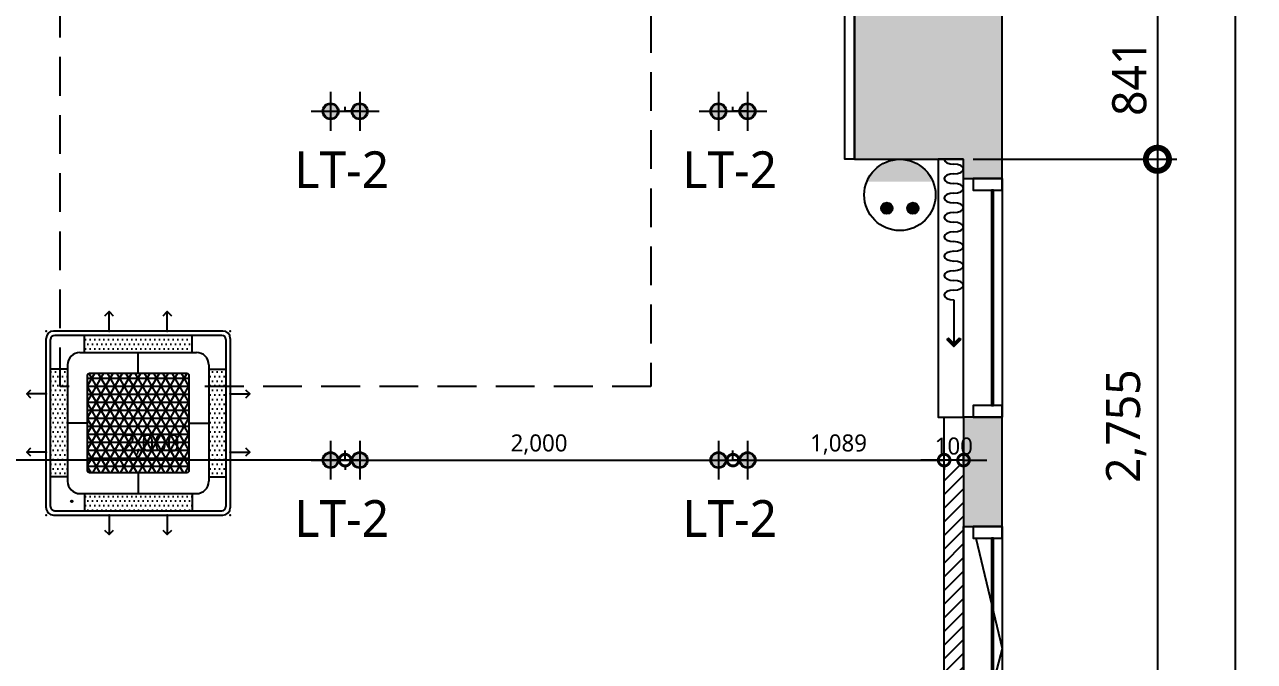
# Model space of a CAD drawing. Extents: x 11477420 to 23072185, y -28506554 to -14238804.
# Drawn here: x 11533032 to 11539374, y -14275636 to -14272349 of the extents above; entities that cross this region are included whole.
import ezdxf
from ezdxf.enums import TextEntityAlignment as Align

# ---------------------------------------------------------------- set-up
doc = ezdxf.new("R2010")
doc.units = 0
doc.header["$LTSCALE"] = 50
doc.header["$MEASUREMENT"] = 0
doc.linetypes.add('DH-HID2', pattern=[1.2000000000000002, 0.8, -0.4])
doc.layers.get('0').update_dxf_attribs({"linetype": 'CONTINUOUS'})
doc.layers.get('DEFPOINTS').update_dxf_attribs({"linetype": 'CONTINUOUS'})
for name, color, linetype in [('01. F-소품', 3, 'CONTINUOUS'), ('06-LIGHT', 4, 'CONTINUOUS'), ('07-DIM WAL', 5, 'CONTINUOUS'), ('1.천장.벽체선(내벽)', 3, 'CONTINUOUS'), ('2.글자선', 60, 'CONTINUOUS'), ('2CONTINUOUS', 2, 'CONTINUOUS'), ('8.패턴선', 8, 'CONTINUOUS'), ('C-WIN', 4, 'CONTINUOUS'), ('DVM_INDOOR', 7, 'CONTINUOUS'), ('DVM_UNIT_BP', 7, 'CONTINUOUS'), ('DVM_UNIT_DP', 4, 'CONTINUOUS'), ('DVM_UNIT_LP', 3, 'CONTINUOUS'), ('FU-FURM', 251, 'DH-HID2'), ('Layer2', 51, 'CONTINUOUS'), ('설비', 7, 'CONTINUOUS')]:
    doc.layers.add(name, color=color, linetype=linetype)
doc.styles.add('DAWIN', font='NanumSquareR.ttf')
doc.styles.add('맑은 고딕', font='malgun.ttf')
doc.dimstyles.new('40', dxfattribs={"dimscale": 40, "dimtxt": 2.2, "dimasz": 3, "dimexe": 1.25, "dimexo": 0.625, "dimtad": 1, "dimdec": 0, "dimzin": 0, "dimdsep": 46, "dimlunit": 6, "dimtxsty": 'DAWIN', "dimblk1": 'DOTSMALL', "dimblk2": 'DOTSMALL', "dimsah": 1, "dimcen": 0.001, "dimclrd": 1, "dimclre": 1, "dimclrt": 3, "dimadec": 0, "dimazin": 0, "dimtfac": 1, "dimtdec": 0, "dimtix": 1, "dimtmove": 2, "dimatfit": 3, "dimldrblk": 'DOTSMALL', "dimfxl": 0, "dimtolj": 1, "dimtzin": 0, "dimarcsym": 0})
doc.dimstyles.new('80', dxfattribs={"dimscale": 80, "dimtxt": 2.2, "dimasz": 3, "dimexe": 1.25, "dimexo": 0.625, "dimtad": 1, "dimdec": 0, "dimzin": 0, "dimdsep": 46, "dimlunit": 6, "dimtxsty": 'DAWIN', "dimblk1": 'DOTSMALL', "dimblk2": 'DOTSMALL', "dimsah": 1, "dimcen": 0.001, "dimclrd": 1, "dimclre": 1, "dimclrt": 3, "dimadec": 0, "dimazin": 0, "dimtfac": 1, "dimtdec": 0, "dimtix": 1, "dimtmove": 2, "dimatfit": 3, "dimldrblk": 'DOTSMALL', "dimfxl": 0, "dimtolj": 1, "dimtzin": 0, "dimarcsym": 0})

# ---------------------------------------------------------------- blocks, each defined once
blk = doc.blocks.new('flooor')
at = {"layer": '8.패턴선', "ltscale": 30}
h = blk.add_hatch(color=256, dxfattribs=at)
h.dxf.hatch_style = 1
h.paths.add_polyline_path([(11507656.7974163, -14172891.8045588), (11491856.7974163, -14172891.8045588), (11491856.7974163, -14188496.8045588), (11492056.79741629, -14188496.8045588), (11492056.7974163, -14187881.8045588), (11492216.7974163, -14187881.8045588), (11492216.7974163, -14187096.8045588), (11492056.7974163, -14187096.8045588), (11492056.7974163, -14177741.8045588), (11494956.7974163, -14177741.8045588), (11494956.7974163, -14177541.8045588), (11492056.7974163, -14177541.8045588), (11492056.7974163, -14173091.8045588), (11494756.7974163, -14173091.8045588), (11494756.79741629, -14176541.8045588), (11494956.79741629, -14176541.8045588), (11494956.7974163, -14173091.8045588), (11500056.79741629, -14173091.8045588), (11500056.7974163, -14176141.8045588), (11500256.7974163, -14176141.8045588), (11500256.79741629, -14173091.8045588), (11503456.79741629, -14173091.8045588), (11503456.7974163, -14176141.8045588), (11503656.7974163, -14176141.8045588), (11503656.7974163, -14175391.8045588), (11504256.7974163, -14175391.80455879), (11504256.7974163, -14175302.32121792), (11504246.7974163, -14175302.32121792), (11504246.7974163, -14175262.32121792), (11504256.7974163, -14175191.8045588), (11503656.79741629, -14175191.8045588), (11503656.7974163, -14173091.8045588), (11505856.7974163, -14173091.8045588), (11505856.7974163, -14175191.8045588), (11505256.7974163, -14175191.8045588), (11505256.7974163, -14175262.32121792), (11505266.7974163, -14175262.32121792), (11505266.7974163, -14175316.8045588), (11505256.7974163, -14175316.8045588), (11505256.7974163, -14175391.8045588), (11506056.79741629, -14175391.8045588), (11506056.7974163, -14174691.8045588), (11509204.79741629, -14174691.8045588), (11509204.79741629, -14174491.8045588), (11506056.7974163, -14174491.8045588), (11506056.7974163, -14173091.8045588), (11507656.7974163, -14173091.8045588)])
h.paths.add_polyline_path([(11499856.7974163, -14177741.8045588), (11504356.7974163, -14177741.8045588), (11504356.7974163, -14177541.8045588), (11499106.7974163, -14177541.8045588), (11499106.7974163, -14177566.8045588), (11499106.7974163, -14177716.8045588), (11499106.7974163, -14177741.8045588), (11499106.7974163, -14177991.8045588), (11499856.7974163, -14177991.8045588)], flags=17)
h.paths.add_polyline_path([(11506056.79741629, -14177541.8045588), (11505856.79741629, -14177541.8045588), (11505356.7974163, -14177541.8045588), (11505356.7974163, -14177741.8045588), (11505356.7974163, -14177941.8045588), (11506056.7974163, -14177941.8045588)], flags=17)
h.paths.add_polyline_path([(11512534.7974163, -14172891.8045588), (11511656.7974163, -14172891.8045588), (11511656.7974163, -14173091.8045588), (11511656.7974163, -14173691.8045588), (11512334.7974163, -14173691.8045588), (11512334.7974163, -14174491.8045588), (11511854.79741629, -14174491.8045588), (11511854.79741629, -14174691.8045588), (11512334.7974163, -14174691.8045588), (11512334.7974163, -14174791.8045588), (11512534.7974163, -14174791.8045588)])
h.paths.add_polyline_path([(11512534.7974163, -14175641.8045588), (11512384.79741628, -14175641.8045588), (11512334.7974163, -14175641.8045588), (11512334.79741629, -14176391.8045588), (11512534.7974163, -14176391.8045588)])
h.paths.add_polyline_path([(11512534.7974163, -14176941.8045588), (11512384.7974163, -14176941.8045588), (11512334.79741629, -14176941.8045588), (11512334.7974163, -14177100.8045588), (11511772.7974163, -14177100.8045588), (11511772.7974163, -14177941.8045588), (11512334.7974163, -14177941.8045588), (11512334.7974163, -14178041.8045588), (11512534.7974163, -14178041.8045588)])
h.paths.add_polyline_path([(11512534.7974163, -14179271.8045588), (11512384.7974163, -14179271.8045588), (11512334.7974163, -14179271.8045588), (11512334.7974163, -14179836.8045588), (11512534.7974163, -14179836.8045588)])
h.paths.add_polyline_path([(11512256.7974163, -14184446.8045588), (11511656.7974163, -14184446.8045588), (11511656.7974163, -14185146.8045588), (11512256.7974163, -14185146.8045588)])
h.paths.add_polyline_path([(11507213.7974163, -14187066.8045588), (11506733.7974163, -14187066.8045588), (11506733.7974163, -14187846.8045588), (11507213.7974163, -14187846.8045588)], flags=17)
h.paths.add_polyline_path([(11499706.7974163, -14186781.8045588), (11499221.7974163, -14186781.8045588), (11499221.7974163, -14187556.8045588), (11499706.7974163, -14187556.8045588)], flags=17)
at = {"ltscale": 30}
blk.add_lwpolyline([(11512398.7974163, -14179896.8045588), (11512534.7974163, -14180466.8045588), (11512384.7974163, -14181036.8045588)], dxfattribs=at)
at = {"layer": '2CONTINUOUS', "ltscale": 30}
for p, q in [((11512534.7974163, -14178041.8045588), (11512534.7974163, -14176941.8045588)), ((11511772.7974163, -14177941.8045588), (11511772.7974163, -14177100.8045588)), ((11511772.7974163, -14177941.8045588), (11512334.7974163, -14177941.8045588)), ((11512334.7974163, -14178041.8045588), (11512334.7974163, -14177941.8045588)), ((11512334.7974163, -14178041.8045588), (11512534.7974163, -14178041.8045588))]:
    blk.add_line(p, q, dxfattribs=at)
blk.add_lwpolyline([(11512534.7974163, -14179271.8045588), (11512334.7974163, -14179271.8045588), (11512334.7974163, -14179836.8045588), (11512534.7974163, -14179836.8045588)], close=True, dxfattribs=at)
at = {"layer": 'C-WIN', "ltscale": 30}
for p, q in [((11512334.7974163, -14179271.8045588), (11512334.7974163, -14178041.8045588)), ((11512534.7974163, -14178041.8045588), (11512534.7974163, -14179271.8045588)), ((11512334.7974163, -14185255.38320256), (11512334.7974163, -14179836.8045588)), ((11512534.7974163, -14179836.8045588), (11512534.7974163, -14185338.22591504))]:
    blk.add_line(p, q, dxfattribs=at)
for points in [[(11512534.7974163, -14178101.8045588), (11512534.7974163, -14178041.8045588), (11512384.7974163, -14178041.8045588), (11512384.7974163, -14178101.8045588)], [(11512479.7974163, -14179211.8045588), (11512489.79741629, -14179211.8045588), (11512489.79741629, -14178101.8045588), (11512479.7974163, -14178101.8045588)], [(11512534.7974163, -14179271.8045588), (11512534.7974163, -14179211.8045588), (11512384.7974163, -14179211.8045588), (11512384.7974163, -14179271.8045588)], [(11512534.7974163, -14179896.8045588), (11512534.7974163, -14179836.8045588), (11512384.7974163, -14179836.8045588), (11512384.7974163, -14179896.8045588)], [(11512479.79741632, -14181036.8045588), (11512489.79741631, -14181036.8045588), (11512489.79741631, -14179896.8045588), (11512479.79741632, -14179896.8045588)]]:
    blk.add_lwpolyline(points, close=True, dxfattribs=at)
blk = doc.blocks.new('flooor2')
at = {"layer": '01. F-소품'}
blk.add_hatch(color=8, dxfattribs=at).paths.add_polyline_path([(11537795.78150921, -14273967.55735177), (11537788.7104414, -14273974.62841958), (11537824.06578046, -14274009.98375864), (11537859.42111952, -14273974.62841958), (11537852.35005171, -14273967.55735177), (11537824.06578046, -14273995.84162302)])
at = {"layer": '1.천장.벽체선(내벽)', "ltscale": 30}
h = blk.add_hatch(dxfattribs=at)
h.set_pattern_fill('_USER', color=256, scale=50, angle=45, pattern_type=0)
h.set_pattern_definition([(45, (-5.587935447692871e-09, -23657), (-35.35533905932738, 35.35533905932738), [])])
h.paths.add_polyline_path([(11537774.06578046, -14274621.4450068), (11537874.06578046, -14274621.4450068), (11537874.06578046, -14277646.4450068), (11537774.06578046, -14277646.4450068)])
at = {"layer": '01. F-소품', "color": 8}
for p, q in [((11537824.06578046, -14273769.4450068), (11537824.06578046, -14273995.84162302)), ((11537795.78150921, -14273967.55735177), (11537788.7104414, -14273974.62841958)), ((11537852.35005171, -14273967.55735177), (11537859.42111952, -14273974.62841958))]:
    blk.add_line(p, q, dxfattribs=at)
for points in [[(11537859.42111952, -14273974.62841958), (11537824.06578046, -14274009.98375864), (11537788.7104414, -14273974.62841958)], [(11537852.35005171, -14273967.55735177), (11537824.06578046, -14273995.84162302), (11537795.78150921, -14273967.55735177)]]:
    blk.add_lwpolyline(points, dxfattribs=at)
for centre, start_param, end_param in [((11537824.06578046, -14273044.4450068), 6.283185307179586, 7.853981633974483), ((11537824.06578046, -14273144.4450068), 4.71238898038469, 7.853981633974483), ((11537824.06578046, -14273094.4450068), 1.570796326794897, 4.71238898038469), ((11537824.06578046, -14273194.4450068), 1.570796326794897, 4.71238898038469), ((11537824.06578046, -14273244.4450068), 4.71238898038469, 7.853981633974483), ((11537824.06578046, -14273344.4450068), 4.71238898038469, 7.853981633974483), ((11537824.06578046, -14273294.4450068), 1.570796326794897, 4.71238898038469), ((11537824.06578046, -14273394.4450068), 1.570796326794897, 4.71238898038469), ((11537824.06578046, -14273444.4450068), 4.71238898038469, 7.853981633974483), ((11537824.06578046, -14273494.4450068), 1.570796326794897, 4.71238898038469), ((11537824.06578046, -14273544.4450068), 4.71238898038469, 7.853981633974483), ((11537824.06578046, -14273594.4450068), 1.570796326794897, 4.71238898038469), ((11537824.06578046, -14273644.4450068), 4.71238898038469, 7.853981633974483), ((11537824.06578046, -14273694.4450068), 1.570796326794897, 4.71238898038469), ((11537824.06578046, -14273744.4450068), 4.71238898038469, 7.853981633974483)]:
    blk.add_ellipse(centre, major_axis=(-50, 1.416384724411995e-14), ratio=0.5, start_param=start_param, end_param=end_param, dxfattribs=at)
at = {"layer": '06-LIGHT', "color": 8}
for p, q in [((11537874.06578046, -14273044.4450068), (11537744.06578046, -14273044.4450068)), ((11537744.06578046, -14273044.4450068), (11537744.06578046, -14274374.4450068)), ((11537874.06578041, -14274374.4450068), (11537874.06578041, -14273044.4450068)), ((11537744.06578046, -14274374.4450068), (11537874.06578041, -14274374.4450068))]:
    blk.add_line(p, q, dxfattribs=at)
at = {"layer": '1.천장.벽체선(내벽)', "ltscale": 30}
for points in [[(11537262.06578046, -14272203.4450068), (11537312.06578046, -14272203.4450068), (11537312.06578046, -14273044.4450068), (11537262.06578046, -14273044.4450068)], [(11537774.06578046, -14274374.4450068), (11537874.06578046, -14274374.4450068), (11537874.06578046, -14277399.4450068), (11537774.06578046, -14277399.4450068)]]:
    blk.add_lwpolyline(points, close=True, dxfattribs=at)
at = {"layer": 'FU-FURM', "color": 8, "ltscale": 5}
for p, q in [((11533216.06578046, -14274216.4450068), (11533216.06578046, -14271394.44500679)), ((11536262.06578046, -14271394.44500679), (11536262.06578046, -14274216.4450068)), ((11536262.06578046, -14274216.4450068), (11533216.06578046, -14274216.4450068))]:
    blk.add_line(p, q, dxfattribs=at)
blk.add_blockref('flooor', (25539.2683641687, -95102.64044799656))
blk = doc.blocks.new('_DOTSMALL')
at = {"color": 0, "linetype": 'ByBlock', "const_width": 0.5}
blk.add_lwpolyline([(-0.0625, 0, 1), (0.0625, 0, 1)], format="xyb", close=True, dxfattribs=at)
blk = doc.blocks.new('*D207')
at = {"layer": '07-DIM WAL', "color": 1, "lineweight": -2, "ltscale": 30}
for p, q in [((11534685.06578046, -14274571.94500904), (11534685.06578046, -14274546.94500681)), ((11536685.06577998, -14274571.94500681), (11536685.06577998, -14274546.94500681)), ((11534685.06578046, -14274596.94500681), (11536685.06577998, -14274596.94500681))]:
    blk.add_line(p, q, dxfattribs=at)
at = {"layer": 'DEFPOINTS', "color": 0, "ltscale": 30}
for p in [(11534685.06578046, -14274596.94500904), (11536685.06577998, -14274596.94500681), (11536685.06577998, -14274596.94500681)]:
    blk.add_point(p, dxfattribs=at)
at = {"layer": '07-DIM WAL', "color": 1, "lineweight": -2, "ltscale": 30, "xscale": 120, "yscale": 120, "zscale": 120, "rotation": 180}
blk.add_blockref('_DOTSMALL', (11534685.06578046, -14274596.94500681), dxfattribs=at)
at = {"layer": '07-DIM WAL', "color": 1, "lineweight": -2, "ltscale": 30, "xscale": 120, "yscale": 120, "zscale": 120}
blk.add_blockref('_DOTSMALL', (11536685.06577998, -14274596.94500681), dxfattribs=at)
at = {"layer": '07-DIM WAL', "color": 3, "ltscale": 30, "insert": (11535685.06578022, -14274516.16946724), "char_height": 88, "attachment_point": 5, "style": 'DAWIN'}
blk.add_mtext('\\A1;2,000', dxfattribs=at)
blk = doc.blocks.new('*D208')
at = {"layer": '07-DIM WAL', "color": 1, "lineweight": -2, "ltscale": 30}
for p, q in [((11536685.06577998, -14274571.94500681), (11536685.06577998, -14274546.9450068)), ((11536685.06577998, -14274596.9450068), (11537774.06578046, -14274596.9450068)), ((11537774.06578046, -14274619.42532401), (11537774.06578046, -14274646.9450068))]:
    blk.add_line(p, q, dxfattribs=at)
at = {"layer": 'DEFPOINTS', "color": 0, "ltscale": 30}
for p in [(11536685.06577998, -14274596.94500681), (11537774.06578046, -14274594.42532401), (11537774.06578046, -14274596.9450068)]:
    blk.add_point(p, dxfattribs=at)
at = {"layer": '07-DIM WAL', "color": 1, "lineweight": -2, "ltscale": 30, "xscale": 120, "yscale": 120, "zscale": 120, "rotation": 180}
blk.add_blockref('_DOTSMALL', (11536685.06577998, -14274596.9450068), dxfattribs=at)
at = {"layer": '07-DIM WAL', "color": 1, "lineweight": -2, "ltscale": 30, "xscale": 120, "yscale": 120, "zscale": 120}
blk.add_blockref('_DOTSMALL', (11537774.06578046, -14274596.9450068), dxfattribs=at)
at = {"layer": '07-DIM WAL', "color": 3, "ltscale": 30, "insert": (11537229.56578022, -14274516.16946723), "char_height": 88, "attachment_point": 5, "style": 'DAWIN'}
blk.add_mtext('\\A1;1,089', dxfattribs=at)
blk = doc.blocks.new('*D209')
at = {"layer": '07-DIM WAL', "color": 1, "lineweight": -2, "ltscale": 30}
for p, q in [((11534685.06578046, -14274596.94500903), (11532685.06578046, -14274596.94500903)), ((11532685.06578046, -14274621.94500903), (11532685.06578046, -14274646.94500903)), ((11534685.06578046, -14274621.94500903), (11534685.06578046, -14274646.94500903))]:
    blk.add_line(p, q, dxfattribs=at)
at = {"layer": 'DEFPOINTS', "color": 0, "ltscale": 30}
for p in [(11532685.06578046, -14274596.94500903), (11532685.06578046, -14274596.94500903), (11534685.06578046, -14274596.94500903)]:
    blk.add_point(p, dxfattribs=at)
at = {"layer": '07-DIM WAL', "color": 1, "lineweight": -2, "ltscale": 30, "xscale": 120, "yscale": 120, "zscale": 120, "rotation": 180}
blk.add_blockref('_DOTSMALL', (11532685.06578046, -14274596.94500903), dxfattribs=at)
at = {"layer": '07-DIM WAL', "color": 1, "lineweight": -2, "ltscale": 30, "xscale": 120, "yscale": 120, "zscale": 120}
blk.add_blockref('_DOTSMALL', (11534685.06578046, -14274596.94500903), dxfattribs=at)
at = {"layer": '07-DIM WAL', "color": 3, "ltscale": 30, "insert": (11533685.06578046, -14274516.16946947), "char_height": 88, "attachment_point": 5, "style": 'DAWIN'}
blk.add_mtext('\\A1;2,000', dxfattribs=at)
blk = doc.blocks.new('HEY')
at = {"linetype": 'Continuous'}
h = blk.add_hatch(color=4, dxfattribs=at)
h.dxf.hatch_style = 1
edge = h.paths.add_edge_path()
edge.add_arc((66128.45685526496, 14191.75584110821), 37.5, 0, 360)
edge = h.paths.add_edge_path()
edge.add_arc((66128.45685526496, 14041.75584110821), 37.5, 0, 360)
at = {"color": 1, "linetype": 'Continuous'}
for p, q in [((66128.45685526496, 14291.75584110891), (66128.45685526496, 14091.75584110752)), ((66228.45685526589, 14191.75584110821), (66028.45685526403, 14191.75584110821)), ((66128.45685526496, 14141.75584110891), (66128.45685526496, 13941.75584110752)), ((66228.45685526589, 14041.75584110821), (66028.45685526403, 14041.75584110821))]:
    blk.add_line(p, q, dxfattribs=at)
blk.add_lwpolyline([(66128.45685526496, 14191.75584110821), (66128.45685526496, 14041.75584110821), (66128.45685526496, 14116.75584110821), (66151.21933196485, 14116.75584110821)], dxfattribs=at)
at = {"color": 4, "linetype": 'Continuous'}
for centre, radius in [((66128.45685526496, 14191.75584110821), 41.5), ((66128.45685526496, 14191.75584110821), 37.5), ((66128.45685526496, 14041.75584110821), 41.5), ((66128.45685526496, 14041.75584110821), 37.5)]:
    blk.add_circle(centre, radius, dxfattribs=at)
blk = doc.blocks.new('*D297')
at = {"layer": '07-DIM WAL', "color": 1, "lineweight": -2, "ltscale": 30}
for p, q in [((11537924.06578052, -14272203.44500681), (11538974.06578054, -14272203.44500681)), ((11538874.06578054, -14272203.44500681), (11538874.06578054, -14273044.4450068)), ((11537924.06578052, -14273044.4450068), (11538974.06578054, -14273044.4450068))]:
    blk.add_line(p, q, dxfattribs=at)
at = {"layer": 'DEFPOINTS', "color": 0, "ltscale": 30}
for p in [(11537874.06578052, -14272203.44500681), (11537874.06578052, -14273044.4450068), (11538874.06578054, -14273044.4450068)]:
    blk.add_point(p, dxfattribs=at)
at = {"layer": '07-DIM WAL', "color": 1, "lineweight": -2, "ltscale": 30, "xscale": 240, "yscale": 240, "zscale": 240}
for p, rotation in [((11538874.06578054, -14272203.44500681), 90), ((11538874.06578054, -14273044.4450068), 270)]:
    blk.add_blockref('_DOTSMALL', p, dxfattribs=dict(at, rotation=rotation))
at = {"layer": '07-DIM WAL', "color": 3, "ltscale": 30, "insert": (11538729.98808269, -14272623.9450068), "char_height": 176, "attachment_point": 5, "rotation": 90, "style": 'DAWIN'}
blk.add_mtext('\\A1;841', dxfattribs=at)
blk = doc.blocks.new('*D313')
at = {"layer": '07-DIM WAL', "color": 1, "lineweight": -2, "ltscale": 30}
for p, q in [((11537924.06578053, -14269794.4450068), (11539374.06578054, -14269794.4450068)), ((11539274.06578054, -14269794.4450068), (11539274.06578054, -14283399.4450068)), ((11537924.06578053, -14283399.4450068), (11539374.06578054, -14283399.4450068))]:
    blk.add_line(p, q, dxfattribs=at)
at = {"layer": 'DEFPOINTS', "color": 0, "ltscale": 30}
for p in [(11537874.06578053, -14269794.4450068), (11537874.06578053, -14283399.4450068), (11539274.06578054, -14283399.4450068)]:
    blk.add_point(p, dxfattribs=at)
at = {"layer": '07-DIM WAL', "color": 1, "lineweight": -2, "ltscale": 30, "xscale": 240, "yscale": 240, "zscale": 240}
for p, rotation in [((11539274.06578054, -14269794.4450068), 90), ((11539274.06578054, -14283399.4450068), 270)]:
    blk.add_blockref('_DOTSMALL', p, dxfattribs=dict(at, rotation=rotation))
at = {"layer": '07-DIM WAL', "color": 3, "ltscale": 30, "insert": (11539112.51470139, -14276596.9450068), "char_height": 176, "attachment_point": 5, "rotation": 90, "style": 'DAWIN'}
blk.add_mtext('\\A1;13,605', dxfattribs=at)
blk = doc.blocks.new('*D322')
at = {"layer": '07-DIM WAL', "color": 1, "lineweight": -2, "ltscale": 30}
for p, q in [((11537924.06578052, -14273044.4450068), (11538974.06578053, -14273044.4450068)), ((11538874.06578053, -14273044.4450068), (11538874.06578053, -14275798.99132366)), ((11537824.07401433, -14275798.99132366), (11538974.06578053, -14275798.99132366))]:
    blk.add_line(p, q, dxfattribs=at)
at = {"layer": 'DEFPOINTS', "color": 0, "ltscale": 30}
for p in [(11537874.06578052, -14273044.4450068), (11537774.07401433, -14275798.99132366), (11538874.06578053, -14275798.99132366)]:
    blk.add_point(p, dxfattribs=at)
at = {"layer": '07-DIM WAL', "color": 1, "lineweight": -2, "ltscale": 30, "xscale": 240, "yscale": 240, "zscale": 240}
for p, rotation in [((11538874.06578053, -14273044.4450068), 90), ((11538874.06578053, -14275798.99132366), 270)]:
    blk.add_blockref('_DOTSMALL', p, dxfattribs=dict(at, rotation=rotation))
at = {"layer": '07-DIM WAL', "color": 3, "ltscale": 30, "insert": (11538712.51470139, -14274421.71816523), "char_height": 176, "attachment_point": 5, "rotation": 90, "style": 'DAWIN'}
blk.add_mtext('\\A1;2,755', dxfattribs=at)
blk = doc.blocks.new('egoo')
at = {"layer": 'Layer2'}
h = blk.add_hatch(color=140, dxfattribs=at)
edge = h.paths.add_edge_path()
edge.add_arc((1015645.316358872, 443433.7452433793), 22.2944076163778, 0, 360)
h = blk.add_hatch(color=140, dxfattribs=at)
edge = h.paths.add_edge_path()
edge.add_arc((1015747.655630637, 443433.7452401983), 22.2944076163778, 0, 360)
h = blk.add_hatch(color=140, dxfattribs=at)
edge = h.paths.add_edge_path()
edge.add_line((1015826.330340307, 443329.111627974), (1015566.641642698, 443329.1116360459))
edge.add_ellipse((1015696.485993129, 443381.4608855267), major_axis=(98.99495057509459, 98.9949444209962), ratio=1, start_angle=156.9577785224105, end_angle=293.0422214775893)
at = {"layer": 'Layer2', "color": 140}
for centre, radius in [((1015696.485993129, 443381.460885526), 139.9999973581115), ((1015645.316358872, 443433.7452433793), 22.2944076163778), ((1015747.655630637, 443433.7452401983), 22.2944076163778)]:
    blk.add_circle(centre, radius, dxfattribs=at)
blk = doc.blocks.new('DVM_DP_VEC')
at = {"layer": 'DVM_UNIT_DP', "color": 0}
blk.add_line((0, 0), (100, 0), dxfattribs=at)
blk.add_lwpolyline([(78.78679656440357, 21.21320343559637), (100, 0), (78.78679656440357, -21.21320343559637)], dxfattribs=at)
blk.add_point((0, 0), dxfattribs=at)
blk = doc.blocks.new('DVM_LP_VEC')
at = {"layer": 'DVM_UNIT_LP', "color": 0}
blk.add_line((0, 0), (100, 0), dxfattribs=at)
blk.add_lwpolyline([(78.78679656440357, 21.21320343559637), (100, 0), (78.78679656440357, -21.21320343559637)], dxfattribs=at)
blk.add_point((0, 0), dxfattribs=at)
blk = doc.blocks.new('DVM_ID_CST_WF4W_840X246X840_T')
at = {"layer": 'DVM_INDOOR'}
h = blk.add_hatch(dxfattribs=at)
h.set_pattern_fill('DOTS', color=0, scale=15)
h.set_pattern_definition([(0, (0, 0), (11.90625, 23.8125), [0, -23.8125])])
h.paths.add_polyline_path([(-363.9913214610912, 276.7387997253788), (-452.2821236932635, 276.7387997253787), (-452.2821236932635, -278.0882596767043), (-363.9295776869899, -278.0882596767044)])
h.paths.add_polyline_path([(277.4875057097763, 451.6814269191617), (-277.3435554830899, 451.6814269191617), (-277.34355548309, 363.38911859244), (277.4875057097763, 363.3891185924401)])
h.paths.add_polyline_path([(452.42607391995, 276.7387997253787), (364.1981993359743, 276.7387997253787), (364.136378861799, -278.0882596767044), (452.4260739199499, -278.0882596767043)])
h.paths.add_polyline_path([(277.4834824804598, -364.7385785458553), (-277.3435554830899, -364.7385785458551), (-277.3435554830899, -453.030886872576), (277.4834824804598, -453.0308868725759)])
h = blk.add_hatch(dxfattribs=at)
h.set_pattern_fill('NET3', color=0, scale=13)
h.set_pattern_definition([(0, (0, 0), (0, 41.275), []), (59.99999999999999, (0, 0), (-35.7451985412027, 20.6375), []), (120, (0, 0), (-35.7451985412027, -20.63749999999999), [])])
h.paths.add_polyline_path([(261.2765116632472, 246.0862577089958, 0.4142135623730951), (251.2765116632471, 256.0862577089958), (-251.1365846658946, 256.0862577089959, 0.4142135623730951), (-261.1365846658946, 246.0862577089959), (-261.1365846658946, -247.4357176624109, 0.4142135623730951), (-251.1365846658946, -257.4357176624109), (251.2765116632472, -257.435717662411, 0.4142135623730951), (261.2765116632472, -247.435717662411)])
at = {"layer": 'DVM_INDOOR', "color": 0}
for p, q in [((437.070080349481, 474.3253868761433), (-436.9301533521289, 474.3253868761433)), ((430.42607391995, 451.6814269191617), (-430.2821236932635, 451.6814269191617)), ((-277.3435554830899, 363.3891185924401), (-277.3435554830899, 451.6814269191616)), ((277.4875057097764, 363.3891185924401), (277.4875057097764, 451.6814269191616)), ((-474.9301533521289, -437.6748468274689), (-474.9301533521289, 436.3253868761433)), ((-452.2821236932635, -431.0308868725761), (-452.2821236932635, 429.6814269191618)), ((452.4260739199499, 429.6814269191615), (452.4260739199499, -431.0308868725761)), ((475.070080349481, 436.3253868761435), (475.070080349481, -437.6748468274689)), ((-300.3938862155579, 363.3891185924401), (300.6007672759707, 363.3891185924401)), ((0.06996349867620211, 256.0862577089958), (0.1034405297400554, 363.3891185924401)), ((-363.9913214610911, 276.7387997253788), (-452.2821236932635, 276.7387997253787)), ((-363.9938858217375, 299.782040884275), (-363.9270117510618, -301.1456562540202)), ((364.2007668811713, 299.7820320921216), (364.1338097374042, -301.1456650461736)), ((364.1981993359744, 276.7387997253787), (452.4260739199498, 276.7387997253787)), ((-261.1365846658946, -0.6747299767075106), (-363.9604483006401, -0.6861727016087036)), ((261.2765116632472, -0.6747299767075674), (364.1672878214898, -0.6861943717160437)), ((-363.9295776869899, -278.0882596767043), (-452.2821236932635, -278.0882596767043)), ((0.06996349867628737, -257.435717662411), (0.06996349867628737, -364.7385785458553)), ((364.136378861799, -278.0882596767043), (452.4260739199498, -278.0882596767042)), ((-300.3270121448822, -364.7385785458553), (300.5338101322037, -364.7385785458553)), ((-277.3435554830899, -364.7385785458553), (-277.3435554830899, -453.0308868725761)), ((277.4834824804598, -364.7385785458553), (277.4834824804598, -453.030886872576)), ((-436.9301533521287, -475.6748468274688), (437.070080349481, -475.6748468274688)), ((-430.2821236932634, -453.0308868725761), (430.4260739199499, -453.0308868725761))]:
    blk.add_line(p, q, dxfattribs=at)
blk.add_lwpolyline([(-251.1365846658946, 256.0862577089959), (251.276511663247, 256.0862577089958, -0.414213562373095), (261.2765116632472, 246.0862577089958), (261.2765116632472, -247.435717662411, -0.414213562373095), (251.2765116632472, -257.435717662411), (-251.1365846658946, -257.4357176624109, -0.414213562373095), (-261.1365846658946, -247.4357176624109), (-261.1365846658946, 246.0862577089959, -0.414213562373095)], format="xyb", close=True, dxfattribs=at)
blk.add_circle((-342.5198852014717, -404.9323154055801), 4.242817642283626, dxfattribs=at)
for centre, radius, start, end in [((-436.9301533521289, 436.3253868761433), 38, 90, 180), ((-430.2821236932635, 429.6814269191617), 22, 90, 180), ((430.4260739199499, 429.6814269191615), 22, 0, 90), ((437.070080349481, 436.3253868761433), 38, 0, 90), ((-300.3938862155579, 299.7891185924401), 63.6, 90, 180.0063761447692), ((300.6007672759707, 299.78911859244), 63.6, 359.9936159345816, 90), ((-300.3270121448822, -301.1385785458551), 63.6, 180.0063761447692, 270), ((300.5338101322037, -301.1385785458552), 63.6, 270, 359.9936159345816), ((-436.9301533521289, -437.6748468274688), 38, 180, 270), ((-430.2821236932635, -431.0308868725761), 22, 180, 270), ((430.4260739199499, -431.0308868725761), 22, 270, 0), ((437.070080349481, -437.6748468274688), 38, 270, 0)]:
    blk.add_arc(centre, radius, start, end, dxfattribs=at)
at = {"layer": 'DVM_UNIT_BP'}
for p in [(-474.9301533521289, 474.3253868761433), (475.070080349481, 474.3253868761433), (-474.9301533521289, -475.6748468274689), (475.070080349481, -475.6748468274688)]:
    blk.add_point(p, dxfattribs=at)
at = {"layer": 'DVM_UNIT_DP'}
for p, rotation in [((-150.0700703541743, 474.3253868761433), 90), ((-474.9301533521289, -150.5526935809332), 180), ((149.9299296458255, -475.6748468274688), 270)]:
    blk.add_blockref('DVM_DP_VEC', p, dxfattribs=dict(at, rotation=rotation))
blk.add_blockref('DVM_DP_VEC', (475.0700803541758, 149.4473064190732), dxfattribs=at)
at = {"layer": 'DVM_UNIT_LP'}
for p, rotation in [((149.9299296458255, 474.3253868761433), 90), ((-474.9301533521289, 149.4473064190669), 180), ((-150.0700703541743, -475.6748468274687), 270)]:
    blk.add_blockref('DVM_LP_VEC', p, dxfattribs=dict(at, rotation=rotation))
blk.add_blockref('DVM_LP_VEC', (475.0700803541758, -150.5526935809268), dxfattribs=at)
blk = doc.blocks.new('*D376')
at = {"layer": '07-DIM WAL', "color": 1, "lineweight": -2, "ltscale": 10}
for p, q in [((11537774.06578046, -14274614.44500903), (11537774.06578046, -14274546.9450068)), ((11537874.06578046, -14274614.44500903), (11537874.06578046, -14274546.9450068)), ((11537774.06578046, -14274596.9450068), (11537654.06578046, -14274596.9450068)), ((11537874.06578046, -14274596.9450068), (11537774.06578046, -14274596.9450068)), ((11537874.06578046, -14274596.9450068), (11537994.06578046, -14274596.9450068))]:
    blk.add_line(p, q, dxfattribs=at)
at = {"layer": 'DEFPOINTS', "color": 0, "ltscale": 10}
for p in [(11537774.06578046, -14274596.9450068), (11537774.06578046, -14274639.44500903), (11537874.06578046, -14274639.44500903)]:
    blk.add_point(p, dxfattribs=at)
at = {"layer": '07-DIM WAL', "color": 1, "lineweight": -2, "ltscale": 10, "xscale": 120, "yscale": 120, "zscale": 120}
blk.add_blockref('_DOTSMALL', (11537774.06578046, -14274596.9450068), dxfattribs=at)
at = {"layer": '07-DIM WAL', "color": 1, "lineweight": -2, "ltscale": 10, "xscale": 120, "yscale": 120, "zscale": 120, "rotation": 180}
blk.add_blockref('_DOTSMALL', (11537874.06578046, -14274596.9450068), dxfattribs=at)
at = {"layer": '07-DIM WAL', "color": 3, "ltscale": 10, "insert": (11537824.06578046, -14274524.90615788), "char_height": 88, "attachment_point": 5, "style": 'DAWIN'}
blk.add_mtext('\\A1;100', dxfattribs=at)

msp = doc.modelspace()

# ---------------------------------------------------------------- linework, layer by layer
at = {"layer": '06-LIGHT'}
msp.add_lwpolyline([(11537874.06578052, -14273044.44500679), (11537744.06578052, -14273044.44500679), (11537744.06578052, -14274374.4450068), (11537874.06578046, -14274374.4450068), (11537874.06578046, -14273044.44500679)], dxfattribs=at)

# ---------------------------------------------------------------- block references
msp.add_blockref('flooor2', (0, 0))
at = {"layer": '06-LIGHT', "rotation": 90}
for p in [(11548801.82162109, -14338925.40186206), (11550801.82162109, -14338925.40186206), (11548801.82162109, -14340725.40186207), (11550801.82162109, -14340725.40186207)]:
    msp.add_blockref('HEY', p, dxfattribs=at)
at = {"layer": 'DVM_INDOOR', "color": 2, "rotation": 3.314209222509849e-08}
msp.add_blockref('DVM_ID_CST_WF4W_840X246X840_T', (11533618.00000156, -14274404.94202301), dxfattribs=at)
at = {"layer": '설비', "color": 140, "xscale": 1.314285739087145, "yscale": 1.314285739087145, "zscale": 1.314285739087145, "rotation": 180}
msp.add_blockref('egoo', (12872461.36306278, -13690498.51398932), dxfattribs=at)

# ---------------------------------------------------------------- texts
at = {"layer": '2.글자선', "color": 30, "style": '맑은 고딕'}
for p in [(11534423.30266375, -14273003.30606183), (11536423.30266375, -14273003.30606183), (11534423.30266375, -14274803.30606184), (11536423.30266375, -14274803.30606184)]:
    msp.add_text('LT-2', height=190.1384803898859, dxfattribs=at).set_placement(p, align=Align.TOP_LEFT)

# ---------------------------------------------------------------- dimensions: what is measured, and where the dimension line sits
at = {"layer": '07-DIM WAL', "ltscale": 30}
for base, p1, p2, picture, middle in [((11539274.06578054, -14283399.4450068), (11537874.06578052, -14269794.4450068), (11537874.06578053, -14283399.44500679), '*D313', (11539112.51470139, -14276596.9450068)), ((11538874.06578054, -14273044.4450068), (11537874.06578052, -14272203.4450068), (11537874.06578052, -14273044.44500679), '*D297', (11538729.98808269, -14272623.9450068)), ((11538874.06578053, -14275798.99132366), (11537874.06578052, -14273044.44500679), (11537774.07401433, -14275798.99132365), '*D322', (11538712.51470139, -14274421.71816523))]:
    dim = msp.add_linear_dim(base=base, p1=p1, p2=p2, angle=90, dimstyle='80', dxfattribs=at)
    dim.commit()
    dim.dimension.update_dxf_attribs({"geometry": picture, "text_midpoint": middle})
for base, p1, p2, picture, middle in [((11532685.06578046, -14274596.94500903), (11534685.06578046, -14274596.94500903), (11532685.06578046, -14274596.94500903), '*D209', (11533685.06578046, -14274516.16946947)), ((11536685.06577998, -14274596.94500681), (11534685.06578046, -14274596.94500904), (11536685.06577998, -14274596.94500681), '*D207', (11535685.06578022, -14274516.16946724)), ((11537774.06578046, -14274596.9450068), (11536685.06577998, -14274596.94500681), (11537774.06578046, -14274594.42532401), '*D208', (11537229.56578022, -14274516.16946723))]:
    dim = msp.add_linear_dim(base=base, p1=p1, p2=p2, dimstyle='40', dxfattribs=at)
    dim.commit()
    dim.dimension.update_dxf_attribs({"geometry": picture, "text_midpoint": middle})
at = {"layer": '07-DIM WAL', "ltscale": 10}
dim = msp.add_linear_dim(base=(11537774.06578046, -14274596.9450068), p1=(11537874.06578046, -14274639.44500903), p2=(11537774.06578046, -14274639.44500903), dimstyle='40', dxfattribs=at)
dim.commit()
dim.dimension.update_dxf_attribs({"geometry": '*D376', "text_midpoint": (11537824.06578046, -14274524.90615788)})

doc.saveas('drawing.dxf')
